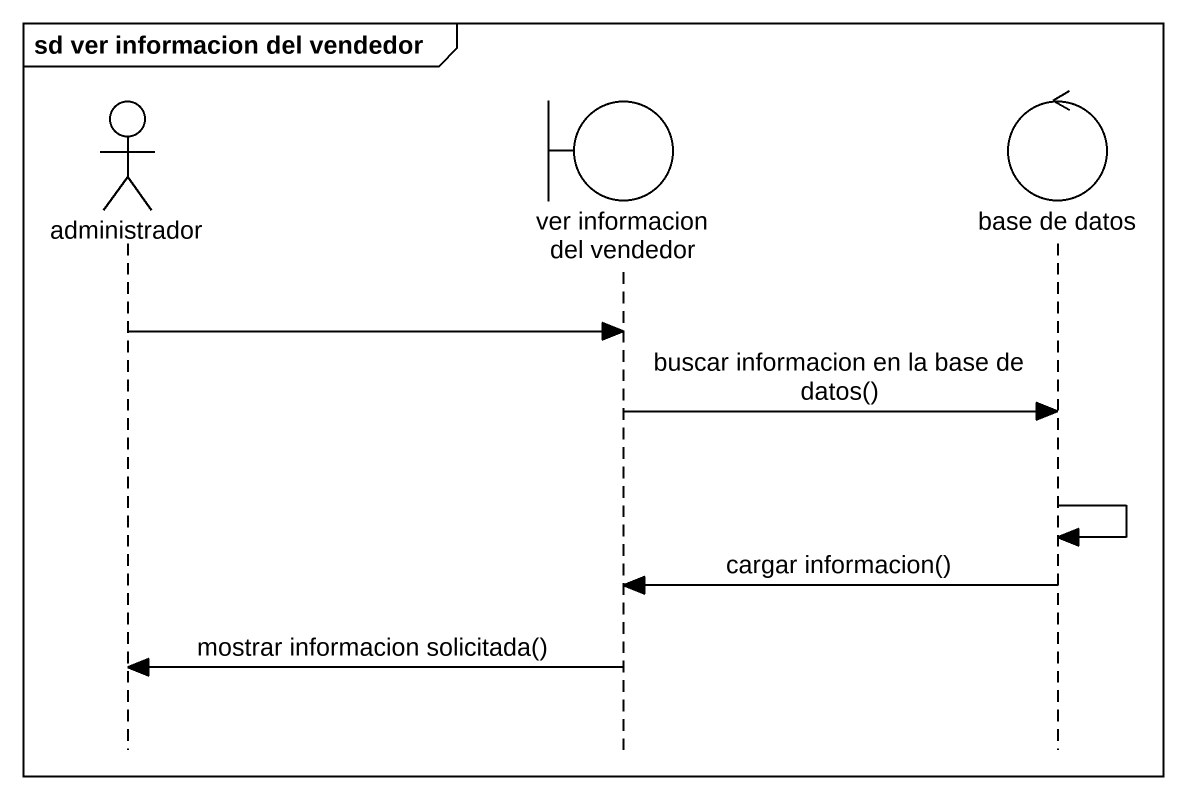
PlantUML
@startuml
mainframe sd ver informacion del vendedor
hide footbox
actor administrador
boundary "ver informacion del vendedor" as ver_informacion_del_vendedor
control "base de datos" as base_de_datos

administrador -> ver_informacion_del_vendedor
ver_informacion_del_vendedor -> base_de_datos : buscar informacion en la base de datos()
base_de_datos -> base_de_datos
base_de_datos -> ver_informacion_del_vendedor : cargar informacion()
ver_informacion_del_vendedor -> administrador : mostrar informacion solicitada()
@enduml
